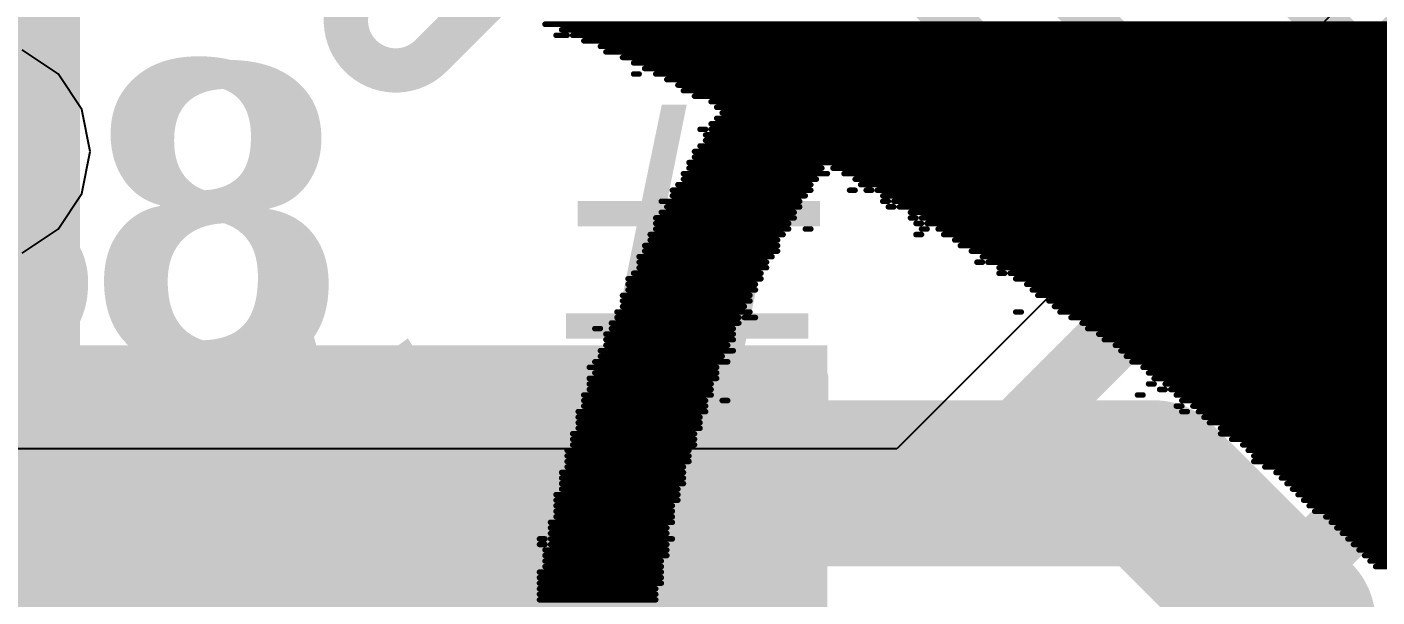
# Model space of a CAD drawing. Header units: millimetres. Extents: x -0.71 to 2.98, y -0.65 to 2.9.
# Drawn here: x 0.9825 to 1.2262, y 1.2975 to 1.4005 of the extents above; entities that cross this region are included whole.
import ezdxf

# ---------------------------------------------------------------- set-up
doc = ezdxf.new("R2010")
doc.units = ezdxf.units.MM
doc.header["$MEASUREMENT"] = 0
for name, color, linetype in [('BottomLayer', 5, 'Continuous'), ('BottomOverlay', 54, 'Continuous'), ('Mechanical2', 216, 'Continuous'), ('TopLayer', 1, 'Continuous'), ('TopOverlay', 2, 'Continuous'), ('TopPaste', 8, 'Continuous'), ('TopSolder', 216, 'Continuous')]:
    doc.layers.add(name, color=color, linetype=linetype)
doc.styles.add('Arial', font='', dxfattribs={"height": 0.2})
doc.styles.get('Arial').set_extended_font_data('Arial')

# ---------------------------------------------------------------- blocks, each defined once
blk = doc.blocks.new('SOLDER_BRIDGE_239')
at = {"layer": 'TopLayer'}
for points in [[(-0.045, -0.0175), (-0.045, 0.0175), (-0.015, 0.0175), (-0.015, -0.0175)], [(0.015, -0.0175), (0.015, 0.0175), (0.045, 0.0175), (0.045, -0.0175)]]:
    blk.add_hatch(color=1, dxfattribs=at).paths.add_polyline_path(points)
at = {"layer": 'TopPaste'}
for points in [[(-0.045, -0.0175), (-0.045, 0.0175), (-0.015, 0.0175), (-0.015, -0.0175)], [(0.015, -0.0175), (0.015, 0.0175), (0.045, 0.0175), (0.045, -0.0175)]]:
    blk.add_hatch(color=8, dxfattribs=at).paths.add_polyline_path(points)
at = {"layer": 'TopSolder'}
for points in [[(-0.049, -0.0215), (-0.049, 0.0215), (-0.011, 0.0215), (-0.011, -0.0215)], [(0.011, -0.0215), (0.011, 0.0215), (0.049, 0.0215), (0.049, -0.0215)]]:
    blk.add_hatch(color=216, dxfattribs=at).paths.add_polyline_path(points)
at = {"layer": 'TopOverlay', "const_width": 0.005}
for points in [[(-0.05, 0.022), (-0.05, -0.022)], [(0.05, 0.022), (-0.05, 0.022)], [(0.05, 0.022), (0.05, -0.022)], [(0.05, -0.022), (-0.05, -0.022)]]:
    blk.add_lwpolyline(points, dxfattribs=at)
at = {"layer": 'TopOverlay', "const_width": 0.0025}
for points in [[(-0.05125, 0.022, 1), (-0.04875, 0.022, 1)], [(-0.05125, 0.022, 1), (-0.04875, 0.022, 1)], [(0.04875, 0.022, 1), (0.05125, 0.022, 1)], [(0.04875, 0.022, 1), (0.05125, 0.022, 1)], [(-0.05125, -0.022, 1), (-0.04875, -0.022, 1)], [(-0.05125, -0.022, 1), (-0.04875, -0.022, 1)], [(0.04875, -0.022, 1), (0.05125, -0.022, 1)], [(0.04875, -0.022, 1), (0.05125, -0.022, 1)]]:
    blk.add_lwpolyline(points, format="xyb", close=True, dxfattribs=at)
at = {"layer": 'TopOverlay'}
blk.add_text('SB8', height=0.055, rotation=-180, dxfattribs=at).set_placement((0.05063, -0.02133))
blk = doc.blocks.new('CAP_0603_324')
at = {"layer": 'TopLayer'}
for points in [[(-0.015, 0.0175), (-0.015, -0.0175), (-0.045, -0.0175), (-0.045, 0.0175)], [(0.045, 0.0175), (0.045, -0.0175), (0.015, -0.0175), (0.015, 0.0175)]]:
    blk.add_hatch(color=1, dxfattribs=at).paths.add_polyline_path(points)
at = {"layer": 'TopPaste'}
for points in [[(-0.015, 0.0175), (-0.015, -0.0175), (-0.045, -0.0175), (-0.045, 0.0175)], [(0.045, 0.0175), (0.045, -0.0175), (0.015, -0.0175), (0.015, 0.0175)]]:
    blk.add_hatch(color=8, dxfattribs=at).paths.add_polyline_path(points)
at = {"layer": 'TopSolder'}
for points in [[(-0.01264, 0.01986), (-0.01264, -0.01986), (-0.04736, -0.01986), (-0.04736, 0.01986)], [(0.04736, 0.01986), (0.04736, -0.01986), (0.01264, -0.01986), (0.01264, 0.01986)]]:
    blk.add_hatch(color=216, dxfattribs=at).paths.add_polyline_path(points)
at = {"layer": 'TopOverlay', "const_width": 0.005}
for points in [[(-0.049, -0.021), (-0.049, 0.021)], [(-0.018, 0.021), (-0.049, 0.021)], [(0.049, 0.021), (0.018, 0.021)], [(0.049, -0.021), (0.049, 0.021)], [(-0.018, -0.021), (-0.049, -0.021)], [(0.049, -0.021), (0.018, -0.021)]]:
    blk.add_lwpolyline(points, dxfattribs=at)
at = {"layer": 'TopOverlay', "const_width": 0.0025}
for points in [[(-0.05025, 0.021, 1), (-0.04775, 0.021, 1)], [(-0.05025, 0.021, 1), (-0.04775, 0.021, 1)], [(-0.01925, 0.021, 1), (-0.01675, 0.021, 1)], [(0.01675, 0.021, 1), (0.01925, 0.021, 1)], [(0.04775, 0.021, 1), (0.05025, 0.021, 1)], [(0.04775, 0.021, 1), (0.05025, 0.021, 1)], [(-0.05025, -0.021, 1), (-0.04775, -0.021, 1)], [(-0.05025, -0.021, 1), (-0.04775, -0.021, 1)], [(-0.01925, -0.021, 1), (-0.01675, -0.021, 1)], [(0.01675, -0.021, 1), (0.01925, -0.021, 1)], [(0.04775, -0.021, 1), (0.05025, -0.021, 1)], [(0.04775, -0.021, 1), (0.05025, -0.021, 1)]]:
    blk.add_lwpolyline(points, format="xyb", close=True, dxfattribs=at)
blk = doc.blocks.new('CAP_0402_326')
at = {"layer": 'TopLayer'}
for points in [[(-0.0275, -0.0125), (-0.0275, 0.0125), (-0.0095, 0.0125), (-0.0095, -0.0125)], [(0.0095, -0.0125), (0.0095, 0.0125), (0.0275, 0.0125), (0.0275, -0.0125)]]:
    blk.add_hatch(color=1, dxfattribs=at).paths.add_polyline_path(points)
at = {"layer": 'TopPaste'}
for points in [[(-0.0275, -0.0125), (-0.0275, 0.0125), (-0.0095, 0.0125), (-0.0095, -0.0125)], [(0.0095, -0.0125), (0.0095, 0.0125), (0.0275, 0.0125), (0.0275, -0.0125)]]:
    blk.add_hatch(color=8, dxfattribs=at).paths.add_polyline_path(points)
at = {"layer": 'TopSolder'}
for points in [[(-0.02986, -0.01486), (-0.02986, 0.01486), (-0.00714, 0.01486), (-0.00714, -0.01486)], [(0.00714, -0.01486), (0.00714, 0.01486), (0.02986, 0.01486), (0.02986, -0.01486)]]:
    blk.add_hatch(color=216, dxfattribs=at).paths.add_polyline_path(points)
at = {"layer": 'TopOverlay', "const_width": 0.005}
for points in [[(-0.031, -0.016), (-0.031, 0.016)], [(-0.011, 0.016), (-0.031, 0.016)], [(0.031, 0.016), (0.011, 0.016)], [(0.031, -0.016), (0.031, 0.016)], [(-0.011, -0.016), (-0.031, -0.016)], [(0.031, -0.016), (0.011, -0.016)]]:
    blk.add_lwpolyline(points, dxfattribs=at)
at = {"layer": 'TopOverlay', "const_width": 0.0025}
for points in [[(-0.03225, 0.016, 1), (-0.02975, 0.016, 1)], [(-0.03225, 0.016, 1), (-0.02975, 0.016, 1)], [(-0.01225, 0.016, 1), (-0.00975, 0.016, 1)], [(0.00975, 0.016, 1), (0.01225, 0.016, 1)], [(0.02975, 0.016, 1), (0.03225, 0.016, 1)], [(0.02975, 0.016, 1), (0.03225, 0.016, 1)], [(-0.03225, -0.016, 1), (-0.02975, -0.016, 1)], [(-0.03225, -0.016, 1), (-0.02975, -0.016, 1)], [(-0.01225, -0.016, 1), (-0.00975, -0.016, 1)], [(0.00975, -0.016, 1), (0.01225, -0.016, 1)], [(0.02975, -0.016, 1), (0.03225, -0.016, 1)], [(0.02975, -0.016, 1), (0.03225, -0.016, 1)]]:
    blk.add_lwpolyline(points, format="xyb", close=True, dxfattribs=at)

msp = doc.modelspace()

# ---------------------------------------------------------------- hatches: boundary and pattern name
at = {"layer": 'BottomLayer'}
h = msp.add_hatch(color=5, dxfattribs=at)
edge = h.paths.add_edge_path()
edge.add_arc((0.974, 1.378), 0.01181, 0, 360)
at = {"layer": 'TopLayer'}
for points in [[(0.956, 1.294), (0.992, 1.294), (0.992, 1.499), (0.956, 1.499)], [(0.96, 1.294), (1.127, 1.294), (1.127, 1.343), (0.96, 1.343)]]:
    msp.add_hatch(color=1, dxfattribs=at).paths.add_polyline_path(points)
h = msp.add_hatch(color=1, dxfattribs=at)
edge = h.paths.add_edge_path()
edge.add_arc((0.974, 1.378), 0.01181, 0, 360)

# ---------------------------------------------------------------- linework, layer by layer
at = {"layer": 'BottomLayer'}
for p, q in [((1.4558, 1.64055), (1.13951, 1.32425)), ((0.98806, 1.39206), (0.98161, 1.39637)), ((0.99237, 1.38561), (0.98806, 1.39206)), ((0.99388, 1.378), (0.99237, 1.38561)), ((0.99237, 1.37039), (0.99388, 1.378)), ((0.98806, 1.36394), (0.99237, 1.37039)), ((0.98161, 1.35963), (0.98806, 1.36394)), ((1.13951, 1.32425), (0.81009, 1.32425))]:
    msp.add_line(p, q, dxfattribs=at)
for points, const_width in [([(1.145, 1.311), (1.69251, 1.85851)], 0.012), ([(1.169, 1.259), (1.72292, 1.81292)], 0.012), ([(0.894, 1.378), (0.974, 1.378)], 0.025), ([(0.8046, 1.311), (1.145, 1.311)], 0.012)]:
    msp.add_lwpolyline(points, dxfattribs=dict(at, const_width=const_width))
for points, const_width in [([(0.96775, 1.378, 1), (0.98025, 1.378, 1)], 0.0125), ([(1.142, 1.311, 1), (1.148, 1.311, 1)], 0.006), ([(1.142, 1.311, 1), (1.148, 1.311, 1)], 0.006)]:
    msp.add_lwpolyline(points, format="xyb", close=True, dxfattribs=dict(at, const_width=const_width))
at = {"layer": 'BottomOverlay', "const_width": 0.001}
for points in [[(1.076, 1.401), (1.24, 1.401)], [(1.078, 1.399), (1.08, 1.399)], [(1.079, 1.4), (1.241, 1.4)], [(1.081, 1.399), (1.242, 1.399)], [(1.083, 1.398), (1.243, 1.398)], [(1.086, 1.397), (1.245, 1.397)], [(1.087, 1.396), (1.246, 1.396)], [(1.09, 1.395), (1.248, 1.395)], [(1.092, 1.394), (1.248, 1.394)], [(1.092, 1.392), (1.093, 1.392)], [(1.094, 1.393), (1.25, 1.393)], [(1.096, 1.392), (1.25, 1.392)], [(1.098, 1.391), (1.252, 1.391)], [(1.1, 1.39), (1.252, 1.39)], [(1.101, 1.389), (1.254, 1.389)], [(1.103, 1.388), (1.255, 1.388)], [(1.106, 1.387), (1.256, 1.387)], [(1.107, 1.386), (1.257, 1.386)], [(1.108, 1.385), (1.258, 1.385)], [(1.104, 1.382), (1.105, 1.382)], [(1.106, 1.383), (1.26, 1.383)], [(1.106, 1.382), (1.261, 1.382)], [(1.107, 1.384), (1.259, 1.384)], [(1.105, 1.381), (1.263, 1.381)], [(1.105, 1.38), (1.264, 1.38)], [(1.103, 1.378), (1.266, 1.378)], [(1.103, 1.377), (1.267, 1.377)], [(1.104, 1.379), (1.265, 1.379)], [(1.102, 1.376), (1.268, 1.376)], [(1.102, 1.375), (1.126, 1.375)], [(1.128, 1.375), (1.269, 1.375)], [(1.101, 1.374), (1.127, 1.374)], [(1.101, 1.373), (1.125, 1.373)], [(1.13, 1.374), (1.27, 1.374)], [(1.132, 1.373), (1.271, 1.373)], [(1.099, 1.371), (1.124, 1.371)], [(1.099, 1.37), (1.123, 1.37)], [(1.1, 1.372), (1.124, 1.372)], [(1.131, 1.371), (1.132, 1.371)], [(1.133, 1.372), (1.272, 1.372)], [(1.134, 1.371), (1.135, 1.371)], [(1.136, 1.371), (1.273, 1.371)], [(1.137, 1.37), (1.274, 1.37)], [(1.097, 1.369), (1.122, 1.369)], [(1.098, 1.368), (1.122, 1.368)], [(1.137, 1.369), (1.138, 1.369)], [(1.138, 1.368), (1.139, 1.368)], [(1.139, 1.369), (1.275, 1.369)], [(1.14, 1.368), (1.276, 1.368)], [(1.096, 1.366), (1.121, 1.366)], [(1.096, 1.365), (1.12, 1.365)], [(1.097, 1.367), (1.121, 1.367)], [(1.142, 1.367), (1.278, 1.367)], [(1.142, 1.366), (1.143, 1.366)], [(1.143, 1.365), (1.144, 1.365)], [(1.144, 1.366), (1.279, 1.366)], [(1.145, 1.365), (1.279, 1.365)], [(1.095, 1.363), (1.119, 1.363)], [(1.096, 1.364), (1.12, 1.364)], [(1.123, 1.364), (1.124, 1.364)], [(1.143, 1.363), (1.144, 1.363)], [(1.144, 1.364), (1.145, 1.364)], [(1.147, 1.364), (1.28, 1.364)], [(1.148, 1.363), (1.282, 1.363)], [(1.094, 1.361), (1.118, 1.361)], [(1.094, 1.36), (1.118, 1.36)], [(1.095, 1.362), (1.118, 1.362)], [(1.15, 1.362), (1.283, 1.362)], [(1.151, 1.361), (1.284, 1.361)], [(1.153, 1.36), (1.285, 1.36)], [(1.093, 1.359), (1.117, 1.359)], [(1.093, 1.358), (1.116, 1.358)], [(1.154, 1.358), (1.155, 1.358)], [(1.155, 1.359), (1.286, 1.359)], [(1.156, 1.358), (1.287, 1.358)], [(1.092, 1.356), (1.115, 1.356)], [(1.093, 1.357), (1.116, 1.357)], [(1.158, 1.357), (1.288, 1.357)], [(1.158, 1.356), (1.159, 1.356)], [(1.16, 1.356), (1.289, 1.356)], [(1.091, 1.355), (1.115, 1.355)], [(1.091, 1.354), (1.114, 1.354)], [(1.091, 1.353), (1.114, 1.353)], [(1.161, 1.355), (1.29, 1.355)], [(1.163, 1.354), (1.291, 1.354)], [(1.164, 1.353), (1.293, 1.353)], [(1.09, 1.352), (1.113, 1.352)], [(1.09, 1.351), (1.113, 1.351)], [(1.165, 1.352), (1.293, 1.352)], [(1.167, 1.351), (1.294, 1.351)], [(1.089, 1.349), (1.113, 1.349)], [(1.089, 1.348), (1.111, 1.348)], [(1.09, 1.35), (1.112, 1.35)], [(1.112, 1.348), (1.114, 1.348)], [(1.161, 1.349), (1.162, 1.349)], [(1.168, 1.35), (1.295, 1.35)], [(1.169, 1.349), (1.296, 1.349)], [(1.171, 1.348), (1.297, 1.348)], [(1.085, 1.346), (1.086, 1.346)], [(1.088, 1.347), (1.111, 1.347)], [(1.088, 1.346), (1.11, 1.346)], [(1.173, 1.347), (1.298, 1.347)], [(1.174, 1.346), (1.3, 1.346)], [(1.087, 1.345), (1.11, 1.345)], [(1.087, 1.344), (1.11, 1.344)], [(1.087, 1.343), (1.109, 1.343)], [(1.176, 1.345), (1.301, 1.345)], [(1.177, 1.344), (1.301, 1.344)], [(1.179, 1.343), (1.302, 1.343)], [(1.086, 1.342), (1.11, 1.342)], [(1.086, 1.341), (1.108, 1.341)], [(1.18, 1.342), (1.303, 1.342)], [(1.181, 1.341), (1.305, 1.341)], [(1.084, 1.339), (1.107, 1.339)], [(1.085, 1.34), (1.109, 1.34)], [(1.085, 1.338), (1.107, 1.338)], [(1.182, 1.34), (1.307, 1.34)], [(1.184, 1.339), (1.307, 1.339)], [(1.185, 1.338), (1.308, 1.338)], [(1.084, 1.337), (1.107, 1.337)], [(1.084, 1.336), (1.106, 1.336)], [(1.185, 1.336), (1.186, 1.336)], [(1.186, 1.337), (1.309, 1.337)], [(1.188, 1.336), (1.31, 1.336)], [(1.083, 1.334), (1.106, 1.334)], [(1.084, 1.335), (1.106, 1.335)], [(1.183, 1.334), (1.184, 1.334)], [(1.187, 1.335), (1.188, 1.335)], [(1.189, 1.335), (1.312, 1.335)], [(1.19, 1.334), (1.313, 1.334)], [(1.082, 1.331), (1.105, 1.331)], [(1.083, 1.333), (1.105, 1.333)], [(1.083, 1.332), (1.105, 1.332)], [(1.108, 1.333), (1.109, 1.333)], [(1.19, 1.332), (1.191, 1.332)], [(1.191, 1.333), (1.313, 1.333)], [(1.191, 1.331), (1.192, 1.331)], [(1.193, 1.332), (1.313, 1.332)], [(1.194, 1.331), (1.314, 1.331)], [(1.082, 1.33), (1.104, 1.33)], [(1.082, 1.329), (1.104, 1.329)], [(1.195, 1.33), (1.315, 1.33)], [(1.196, 1.329), (1.317, 1.329)], [(1.081, 1.327), (1.103, 1.327)], [(1.081, 1.326), (1.103, 1.326)], [(1.082, 1.328), (1.104, 1.328)], [(1.198, 1.328), (1.318, 1.328)], [(1.198, 1.327), (1.318, 1.327)], [(1.2, 1.326), (1.319, 1.326)], [(1.08, 1.324), (1.102, 1.324)], [(1.081, 1.325), (1.103, 1.325)], [(1.202, 1.325), (1.32, 1.325)], [(1.203, 1.324), (1.322, 1.324)], [(1.08, 1.323), (1.102, 1.323)], [(1.08, 1.322), (1.102, 1.322)], [(1.08, 1.321), (1.101, 1.321)], [(1.204, 1.323), (1.322, 1.323)], [(1.204, 1.322), (1.323, 1.322)], [(1.206, 1.321), (1.324, 1.321)], [(1.079, 1.32), (1.101, 1.32)], [(1.079, 1.319), (1.101, 1.319)], [(1.208, 1.32), (1.325, 1.32)], [(1.209, 1.319), (1.326, 1.319)], [(1.078, 1.316), (1.1, 1.316)], [(1.079, 1.318), (1.101, 1.318)], [(1.079, 1.317), (1.1, 1.317)], [(1.21, 1.318), (1.327, 1.318)], [(1.211, 1.317), (1.328, 1.317)], [(1.212, 1.316), (1.33, 1.316)], [(1.078, 1.315), (1.1, 1.315)], [(1.078, 1.314), (1.099, 1.314)], [(1.213, 1.315), (1.33, 1.315)], [(1.214, 1.314), (1.33, 1.314)], [(1.078, 1.313), (1.099, 1.313)], [(1.078, 1.312), (1.099, 1.312)], [(1.215, 1.313), (1.331, 1.313)], [(1.217, 1.312), (1.332, 1.312)], [(1.077, 1.311), (1.099, 1.311)], [(1.077, 1.31), (1.098, 1.31)], [(1.077, 1.309), (1.098, 1.309)], [(1.218, 1.311), (1.333, 1.311)], [(1.219, 1.31), (1.334, 1.31)], [(1.22, 1.309), (1.336, 1.309)], [(1.075, 1.308), (1.076, 1.308)], [(1.075, 1.307), (1.076, 1.307)], [(1.077, 1.308), (1.099, 1.308)], [(1.077, 1.307), (1.098, 1.307)], [(1.221, 1.308), (1.337, 1.308)], [(1.222, 1.307), (1.337, 1.307)], [(1.076, 1.306), (1.098, 1.306)], [(1.076, 1.305), (1.098, 1.305)], [(1.076, 1.304), (1.097, 1.304)], [(1.223, 1.306), (1.338, 1.306)], [(1.224, 1.305), (1.338, 1.305)], [(1.225, 1.304), (1.339, 1.304)], [(1.075, 1.302), (1.097, 1.302)], [(1.076, 1.303), (1.097, 1.303)], [(1.226, 1.303), (1.34, 1.303)], [(1.075, 1.301), (1.097, 1.301)], [(1.075, 1.3), (1.097, 1.3)], [(1.075, 1.299), (1.096, 1.299)], [(1.075, 1.298), (1.096, 1.298)], [(1.075, 1.297), (1.096, 1.297)]]:
    msp.add_lwpolyline(points, dxfattribs=at)
at = {"layer": 'BottomOverlay', "const_width": 0.0005}
for points in [[(1.07575, 1.401, 1), (1.07625, 1.401, 1)], [(1.07775, 1.399, 1), (1.07825, 1.399, 1)], [(1.07875, 1.4, 1), (1.07925, 1.4, 1)], [(1.07975, 1.399, 1), (1.08025, 1.399, 1)], [(1.08075, 1.399, 1), (1.08125, 1.399, 1)], [(1.08275, 1.398, 1), (1.08325, 1.398, 1)], [(1.08575, 1.397, 1), (1.08625, 1.397, 1)], [(1.08675, 1.396, 1), (1.08725, 1.396, 1)], [(1.08975, 1.395, 1), (1.09025, 1.395, 1)], [(1.09175, 1.394, 1), (1.09225, 1.394, 1)], [(1.09175, 1.392, 1), (1.09225, 1.392, 1)], [(1.09275, 1.392, 1), (1.09325, 1.392, 1)], [(1.09375, 1.393, 1), (1.09425, 1.393, 1)], [(1.09575, 1.392, 1), (1.09625, 1.392, 1)], [(1.09775, 1.391, 1), (1.09825, 1.391, 1)], [(1.09975, 1.39, 1), (1.10025, 1.39, 1)], [(1.10075, 1.389, 1), (1.10125, 1.389, 1)], [(1.10275, 1.388, 1), (1.10325, 1.388, 1)], [(1.10575, 1.387, 1), (1.10625, 1.387, 1)], [(1.10675, 1.386, 1), (1.10725, 1.386, 1)], [(1.10775, 1.385, 1), (1.10825, 1.385, 1)], [(1.10375, 1.382, 1), (1.10425, 1.382, 1)], [(1.10475, 1.382, 1), (1.10525, 1.382, 1)], [(1.10575, 1.383, 1), (1.10625, 1.383, 1)], [(1.10575, 1.382, 1), (1.10625, 1.382, 1)], [(1.10675, 1.384, 1), (1.10725, 1.384, 1)], [(1.10475, 1.381, 1), (1.10525, 1.381, 1)], [(1.10475, 1.38, 1), (1.10525, 1.38, 1)], [(1.10275, 1.378, 1), (1.10325, 1.378, 1)], [(1.10275, 1.377, 1), (1.10325, 1.377, 1)], [(1.10375, 1.379, 1), (1.10425, 1.379, 1)], [(1.10175, 1.376, 1), (1.10225, 1.376, 1)], [(1.10175, 1.375, 1), (1.10225, 1.375, 1)], [(1.12575, 1.375, 1), (1.12625, 1.375, 1)], [(1.12775, 1.375, 1), (1.12825, 1.375, 1)], [(1.10075, 1.374, 1), (1.10125, 1.374, 1)], [(1.10075, 1.373, 1), (1.10125, 1.373, 1)], [(1.12475, 1.373, 1), (1.12525, 1.373, 1)], [(1.12675, 1.374, 1), (1.12725, 1.374, 1)], [(1.12975, 1.374, 1), (1.13025, 1.374, 1)], [(1.13175, 1.373, 1), (1.13225, 1.373, 1)], [(1.09875, 1.371, 1), (1.09925, 1.371, 1)], [(1.09875, 1.37, 1), (1.09925, 1.37, 1)], [(1.09975, 1.372, 1), (1.10025, 1.372, 1)], [(1.12275, 1.37, 1), (1.12325, 1.37, 1)], [(1.12375, 1.372, 1), (1.12425, 1.372, 1)], [(1.12375, 1.371, 1), (1.12425, 1.371, 1)], [(1.13075, 1.371, 1), (1.13125, 1.371, 1)], [(1.13175, 1.371, 1), (1.13225, 1.371, 1)], [(1.13275, 1.372, 1), (1.13325, 1.372, 1)], [(1.13375, 1.371, 1), (1.13425, 1.371, 1)], [(1.13475, 1.371, 1), (1.13525, 1.371, 1)], [(1.13575, 1.371, 1), (1.13625, 1.371, 1)], [(1.13675, 1.37, 1), (1.13725, 1.37, 1)], [(1.09675, 1.369, 1), (1.09725, 1.369, 1)], [(1.09775, 1.368, 1), (1.09825, 1.368, 1)], [(1.12175, 1.369, 1), (1.12225, 1.369, 1)], [(1.12175, 1.368, 1), (1.12225, 1.368, 1)], [(1.13675, 1.369, 1), (1.13725, 1.369, 1)], [(1.13775, 1.369, 1), (1.13825, 1.369, 1)], [(1.13775, 1.368, 1), (1.13825, 1.368, 1)], [(1.13875, 1.369, 1), (1.13925, 1.369, 1)], [(1.13875, 1.368, 1), (1.13925, 1.368, 1)], [(1.13975, 1.368, 1), (1.14025, 1.368, 1)], [(1.09575, 1.366, 1), (1.09625, 1.366, 1)], [(1.09575, 1.365, 1), (1.09625, 1.365, 1)], [(1.09675, 1.367, 1), (1.09725, 1.367, 1)], [(1.11975, 1.365, 1), (1.12025, 1.365, 1)], [(1.12075, 1.367, 1), (1.12125, 1.367, 1)], [(1.12075, 1.366, 1), (1.12125, 1.366, 1)], [(1.14175, 1.367, 1), (1.14225, 1.367, 1)], [(1.14175, 1.366, 1), (1.14225, 1.366, 1)], [(1.14275, 1.366, 1), (1.14325, 1.366, 1)], [(1.14275, 1.365, 1), (1.14325, 1.365, 1)], [(1.14375, 1.366, 1), (1.14425, 1.366, 1)], [(1.14375, 1.365, 1), (1.14425, 1.365, 1)], [(1.14475, 1.365, 1), (1.14525, 1.365, 1)], [(1.09475, 1.363, 1), (1.09525, 1.363, 1)], [(1.09575, 1.364, 1), (1.09625, 1.364, 1)], [(1.11875, 1.363, 1), (1.11925, 1.363, 1)], [(1.11975, 1.364, 1), (1.12025, 1.364, 1)], [(1.12275, 1.364, 1), (1.12325, 1.364, 1)], [(1.12375, 1.364, 1), (1.12425, 1.364, 1)], [(1.14275, 1.363, 1), (1.14325, 1.363, 1)], [(1.14375, 1.364, 1), (1.14425, 1.364, 1)], [(1.14375, 1.363, 1), (1.14425, 1.363, 1)], [(1.14475, 1.364, 1), (1.14525, 1.364, 1)], [(1.14675, 1.364, 1), (1.14725, 1.364, 1)], [(1.14775, 1.363, 1), (1.14825, 1.363, 1)], [(1.09375, 1.361, 1), (1.09425, 1.361, 1)], [(1.09375, 1.36, 1), (1.09425, 1.36, 1)], [(1.09475, 1.362, 1), (1.09525, 1.362, 1)], [(1.11775, 1.362, 1), (1.11825, 1.362, 1)], [(1.11775, 1.361, 1), (1.11825, 1.361, 1)], [(1.11775, 1.36, 1), (1.11825, 1.36, 1)], [(1.14975, 1.362, 1), (1.15025, 1.362, 1)], [(1.15075, 1.361, 1), (1.15125, 1.361, 1)], [(1.15275, 1.36, 1), (1.15325, 1.36, 1)], [(1.09275, 1.359, 1), (1.09325, 1.359, 1)], [(1.09275, 1.358, 1), (1.09325, 1.358, 1)], [(1.11575, 1.358, 1), (1.11625, 1.358, 1)], [(1.11675, 1.359, 1), (1.11725, 1.359, 1)], [(1.15375, 1.358, 1), (1.15425, 1.358, 1)], [(1.15475, 1.359, 1), (1.15525, 1.359, 1)], [(1.15475, 1.358, 1), (1.15525, 1.358, 1)], [(1.15575, 1.358, 1), (1.15625, 1.358, 1)], [(1.09175, 1.356, 1), (1.09225, 1.356, 1)], [(1.09275, 1.357, 1), (1.09325, 1.357, 1)], [(1.11475, 1.356, 1), (1.11525, 1.356, 1)], [(1.11575, 1.357, 1), (1.11625, 1.357, 1)], [(1.15775, 1.357, 1), (1.15825, 1.357, 1)], [(1.15775, 1.356, 1), (1.15825, 1.356, 1)], [(1.15875, 1.356, 1), (1.15925, 1.356, 1)], [(1.15975, 1.356, 1), (1.16025, 1.356, 1)], [(1.09075, 1.355, 1), (1.09125, 1.355, 1)], [(1.09075, 1.354, 1), (1.09125, 1.354, 1)], [(1.09075, 1.353, 1), (1.09125, 1.353, 1)], [(1.11375, 1.354, 1), (1.11425, 1.354, 1)], [(1.11375, 1.353, 1), (1.11425, 1.353, 1)], [(1.11475, 1.355, 1), (1.11525, 1.355, 1)], [(1.16075, 1.355, 1), (1.16125, 1.355, 1)], [(1.16275, 1.354, 1), (1.16325, 1.354, 1)], [(1.16375, 1.353, 1), (1.16425, 1.353, 1)], [(1.08975, 1.352, 1), (1.09025, 1.352, 1)], [(1.08975, 1.351, 1), (1.09025, 1.351, 1)], [(1.11275, 1.352, 1), (1.11325, 1.352, 1)], [(1.11275, 1.351, 1), (1.11325, 1.351, 1)], [(1.16475, 1.352, 1), (1.16525, 1.352, 1)], [(1.16675, 1.351, 1), (1.16725, 1.351, 1)], [(1.08875, 1.349, 1), (1.08925, 1.349, 1)], [(1.08875, 1.348, 1), (1.08925, 1.348, 1)], [(1.08975, 1.35, 1), (1.09025, 1.35, 1)], [(1.11075, 1.348, 1), (1.11125, 1.348, 1)], [(1.11175, 1.35, 1), (1.11225, 1.35, 1)], [(1.11175, 1.348, 1), (1.11225, 1.348, 1)], [(1.11275, 1.349, 1), (1.11325, 1.349, 1)], [(1.11375, 1.348, 1), (1.11425, 1.348, 1)], [(1.16075, 1.349, 1), (1.16125, 1.349, 1)], [(1.16175, 1.349, 1), (1.16225, 1.349, 1)], [(1.16775, 1.35, 1), (1.16825, 1.35, 1)], [(1.16875, 1.349, 1), (1.16925, 1.349, 1)], [(1.17075, 1.348, 1), (1.17125, 1.348, 1)], [(1.08475, 1.346, 1), (1.08525, 1.346, 1)], [(1.08575, 1.346, 1), (1.08625, 1.346, 1)], [(1.08775, 1.347, 1), (1.08825, 1.347, 1)], [(1.08775, 1.346, 1), (1.08825, 1.346, 1)], [(1.10975, 1.346, 1), (1.11025, 1.346, 1)], [(1.11075, 1.347, 1), (1.11125, 1.347, 1)], [(1.17275, 1.347, 1), (1.17325, 1.347, 1)], [(1.17375, 1.346, 1), (1.17425, 1.346, 1)], [(1.08675, 1.345, 1), (1.08725, 1.345, 1)], [(1.08675, 1.344, 1), (1.08725, 1.344, 1)], [(1.08675, 1.343, 1), (1.08725, 1.343, 1)], [(1.10875, 1.343, 1), (1.10925, 1.343, 1)], [(1.10975, 1.345, 1), (1.11025, 1.345, 1)], [(1.10975, 1.344, 1), (1.11025, 1.344, 1)], [(1.17575, 1.345, 1), (1.17625, 1.345, 1)], [(1.17675, 1.344, 1), (1.17725, 1.344, 1)], [(1.17875, 1.343, 1), (1.17925, 1.343, 1)], [(1.08575, 1.342, 1), (1.08625, 1.342, 1)], [(1.08575, 1.341, 1), (1.08625, 1.341, 1)], [(1.10775, 1.341, 1), (1.10825, 1.341, 1)], [(1.10975, 1.342, 1), (1.11025, 1.342, 1)], [(1.17975, 1.342, 1), (1.18025, 1.342, 1)], [(1.18075, 1.341, 1), (1.18125, 1.341, 1)], [(1.08375, 1.339, 1), (1.08425, 1.339, 1)], [(1.08475, 1.34, 1), (1.08525, 1.34, 1)], [(1.08475, 1.338, 1), (1.08525, 1.338, 1)], [(1.10675, 1.339, 1), (1.10725, 1.339, 1)], [(1.10675, 1.338, 1), (1.10725, 1.338, 1)], [(1.10875, 1.34, 1), (1.10925, 1.34, 1)], [(1.18175, 1.34, 1), (1.18225, 1.34, 1)], [(1.18375, 1.339, 1), (1.18425, 1.339, 1)], [(1.18475, 1.338, 1), (1.18525, 1.338, 1)], [(1.08375, 1.337, 1), (1.08425, 1.337, 1)], [(1.08375, 1.336, 1), (1.08425, 1.336, 1)], [(1.10575, 1.336, 1), (1.10625, 1.336, 1)], [(1.10675, 1.337, 1), (1.10725, 1.337, 1)], [(1.18475, 1.336, 1), (1.18525, 1.336, 1)], [(1.18575, 1.337, 1), (1.18625, 1.337, 1)], [(1.18575, 1.336, 1), (1.18625, 1.336, 1)], [(1.18775, 1.336, 1), (1.18825, 1.336, 1)], [(1.08275, 1.334, 1), (1.08325, 1.334, 1)], [(1.08375, 1.335, 1), (1.08425, 1.335, 1)], [(1.10575, 1.335, 1), (1.10625, 1.335, 1)], [(1.10575, 1.334, 1), (1.10625, 1.334, 1)], [(1.18275, 1.334, 1), (1.18325, 1.334, 1)], [(1.18375, 1.334, 1), (1.18425, 1.334, 1)], [(1.18675, 1.335, 1), (1.18725, 1.335, 1)], [(1.18775, 1.335, 1), (1.18825, 1.335, 1)], [(1.18875, 1.335, 1), (1.18925, 1.335, 1)], [(1.18975, 1.334, 1), (1.19025, 1.334, 1)], [(1.08175, 1.331, 1), (1.08225, 1.331, 1)], [(1.08275, 1.333, 1), (1.08325, 1.333, 1)], [(1.08275, 1.332, 1), (1.08325, 1.332, 1)], [(1.10475, 1.333, 1), (1.10525, 1.333, 1)], [(1.10475, 1.332, 1), (1.10525, 1.332, 1)], [(1.10475, 1.331, 1), (1.10525, 1.331, 1)], [(1.10775, 1.333, 1), (1.10825, 1.333, 1)], [(1.10875, 1.333, 1), (1.10925, 1.333, 1)], [(1.18975, 1.332, 1), (1.19025, 1.332, 1)], [(1.19075, 1.333, 1), (1.19125, 1.333, 1)], [(1.19075, 1.332, 1), (1.19125, 1.332, 1)], [(1.19075, 1.331, 1), (1.19125, 1.331, 1)], [(1.19175, 1.331, 1), (1.19225, 1.331, 1)], [(1.19275, 1.332, 1), (1.19325, 1.332, 1)], [(1.19375, 1.331, 1), (1.19425, 1.331, 1)], [(1.08175, 1.33, 1), (1.08225, 1.33, 1)], [(1.08175, 1.329, 1), (1.08225, 1.329, 1)], [(1.10375, 1.33, 1), (1.10425, 1.33, 1)], [(1.10375, 1.329, 1), (1.10425, 1.329, 1)], [(1.19475, 1.33, 1), (1.19525, 1.33, 1)], [(1.19575, 1.329, 1), (1.19625, 1.329, 1)], [(1.08075, 1.327, 1), (1.08125, 1.327, 1)], [(1.08075, 1.326, 1), (1.08125, 1.326, 1)], [(1.08175, 1.328, 1), (1.08225, 1.328, 1)], [(1.10275, 1.327, 1), (1.10325, 1.327, 1)], [(1.10275, 1.326, 1), (1.10325, 1.326, 1)], [(1.10375, 1.328, 1), (1.10425, 1.328, 1)], [(1.19775, 1.328, 1), (1.19825, 1.328, 1)], [(1.19775, 1.327, 1), (1.19825, 1.327, 1)], [(1.19975, 1.326, 1), (1.20025, 1.326, 1)], [(1.07975, 1.324, 1), (1.08025, 1.324, 1)], [(1.08075, 1.325, 1), (1.08125, 1.325, 1)], [(1.10175, 1.324, 1), (1.10225, 1.324, 1)], [(1.10275, 1.325, 1), (1.10325, 1.325, 1)], [(1.20175, 1.325, 1), (1.20225, 1.325, 1)], [(1.20275, 1.324, 1), (1.20325, 1.324, 1)], [(1.07975, 1.323, 1), (1.08025, 1.323, 1)], [(1.07975, 1.322, 1), (1.08025, 1.322, 1)], [(1.07975, 1.321, 1), (1.08025, 1.321, 1)], [(1.10075, 1.321, 1), (1.10125, 1.321, 1)], [(1.10175, 1.323, 1), (1.10225, 1.323, 1)], [(1.10175, 1.322, 1), (1.10225, 1.322, 1)], [(1.20375, 1.323, 1), (1.20425, 1.323, 1)], [(1.20375, 1.322, 1), (1.20425, 1.322, 1)], [(1.20575, 1.321, 1), (1.20625, 1.321, 1)], [(1.07875, 1.32, 1), (1.07925, 1.32, 1)], [(1.07875, 1.319, 1), (1.07925, 1.319, 1)], [(1.10075, 1.32, 1), (1.10125, 1.32, 1)], [(1.10075, 1.319, 1), (1.10125, 1.319, 1)], [(1.20775, 1.32, 1), (1.20825, 1.32, 1)], [(1.20875, 1.319, 1), (1.20925, 1.319, 1)], [(1.07775, 1.316, 1), (1.07825, 1.316, 1)], [(1.07875, 1.318, 1), (1.07925, 1.318, 1)], [(1.07875, 1.317, 1), (1.07925, 1.317, 1)], [(1.09975, 1.317, 1), (1.10025, 1.317, 1)], [(1.09975, 1.316, 1), (1.10025, 1.316, 1)], [(1.10075, 1.318, 1), (1.10125, 1.318, 1)], [(1.20975, 1.318, 1), (1.21025, 1.318, 1)], [(1.21075, 1.317, 1), (1.21125, 1.317, 1)], [(1.21175, 1.316, 1), (1.21225, 1.316, 1)], [(1.07775, 1.315, 1), (1.07825, 1.315, 1)], [(1.07775, 1.314, 1), (1.07825, 1.314, 1)], [(1.09875, 1.314, 1), (1.09925, 1.314, 1)], [(1.09975, 1.315, 1), (1.10025, 1.315, 1)], [(1.21275, 1.315, 1), (1.21325, 1.315, 1)], [(1.21375, 1.314, 1), (1.21425, 1.314, 1)], [(1.07775, 1.313, 1), (1.07825, 1.313, 1)], [(1.07775, 1.312, 1), (1.07825, 1.312, 1)], [(1.09875, 1.313, 1), (1.09925, 1.313, 1)], [(1.09875, 1.312, 1), (1.09925, 1.312, 1)], [(1.21475, 1.313, 1), (1.21525, 1.313, 1)], [(1.21675, 1.312, 1), (1.21725, 1.312, 1)], [(1.07675, 1.311, 1), (1.07725, 1.311, 1)], [(1.07675, 1.31, 1), (1.07725, 1.31, 1)], [(1.07675, 1.309, 1), (1.07725, 1.309, 1)], [(1.09775, 1.31, 1), (1.09825, 1.31, 1)], [(1.09775, 1.309, 1), (1.09825, 1.309, 1)], [(1.09875, 1.311, 1), (1.09925, 1.311, 1)], [(1.21775, 1.311, 1), (1.21825, 1.311, 1)], [(1.21875, 1.31, 1), (1.21925, 1.31, 1)], [(1.21975, 1.309, 1), (1.22025, 1.309, 1)], [(1.07475, 1.308, 1), (1.07525, 1.308, 1)], [(1.07475, 1.307, 1), (1.07525, 1.307, 1)], [(1.07575, 1.308, 1), (1.07625, 1.308, 1)], [(1.07575, 1.307, 1), (1.07625, 1.307, 1)], [(1.07675, 1.308, 1), (1.07725, 1.308, 1)], [(1.07675, 1.307, 1), (1.07725, 1.307, 1)], [(1.09775, 1.307, 1), (1.09825, 1.307, 1)], [(1.09875, 1.308, 1), (1.09925, 1.308, 1)], [(1.22075, 1.308, 1), (1.22125, 1.308, 1)], [(1.22175, 1.307, 1), (1.22225, 1.307, 1)], [(1.07575, 1.306, 1), (1.07625, 1.306, 1)], [(1.07575, 1.305, 1), (1.07625, 1.305, 1)], [(1.07575, 1.304, 1), (1.07625, 1.304, 1)], [(1.09675, 1.304, 1), (1.09725, 1.304, 1)], [(1.09775, 1.306, 1), (1.09825, 1.306, 1)], [(1.09775, 1.305, 1), (1.09825, 1.305, 1)], [(1.22275, 1.306, 1), (1.22325, 1.306, 1)], [(1.22375, 1.305, 1), (1.22425, 1.305, 1)], [(1.22475, 1.304, 1), (1.22525, 1.304, 1)], [(1.07475, 1.302, 1), (1.07525, 1.302, 1)], [(1.07575, 1.303, 1), (1.07625, 1.303, 1)], [(1.09675, 1.303, 1), (1.09725, 1.303, 1)], [(1.09675, 1.302, 1), (1.09725, 1.302, 1)], [(1.22575, 1.303, 1), (1.22625, 1.303, 1)], [(1.07475, 1.301, 1), (1.07525, 1.301, 1)], [(1.07475, 1.3, 1), (1.07525, 1.3, 1)], [(1.07475, 1.299, 1), (1.07525, 1.299, 1)], [(1.09575, 1.299, 1), (1.09625, 1.299, 1)], [(1.09675, 1.301, 1), (1.09725, 1.301, 1)], [(1.09675, 1.3, 1), (1.09725, 1.3, 1)], [(1.07475, 1.298, 1), (1.07525, 1.298, 1)], [(1.07475, 1.297, 1), (1.07525, 1.297, 1)], [(1.09575, 1.298, 1), (1.09625, 1.298, 1)], [(1.09575, 1.297, 1), (1.09625, 1.297, 1)]]:
    msp.add_lwpolyline(points, format="xyb", close=True, dxfattribs=at)
at = {"layer": 'Mechanical2', "const_width": 0.01}
msp.add_lwpolyline([(2.97335, 1.12706, 1), (-0.56996, 1.12706, 1)], format="xyb", close=True, dxfattribs=at)
at = {"layer": 'TopLayer'}
for points, const_width in [([(0.94446, 1.632), (1.29019, 1.28627)], 0.008), ([(1.10914, 1.50886), (1.387, 1.231)], 0.008), ([(1.0554, 1.39528), (1.0992, 1.43908)], 0.008), ([(1.13738, 1.41362), (1.2305, 1.3205)], 0.008), ([(1.04268, 1.39528), (1.04268, 1.39528)], 0.008), ([(1.10369, 1.31806), (1.18594, 1.31806)], 0.03), ([(1.18594, 1.31806), (1.211, 1.293)], 0.03), ([(1.211, 1.193), (1.211, 1.293)], 0.03)]:
    msp.add_lwpolyline(points, dxfattribs=dict(at, const_width=const_width))
at = {"layer": 'TopLayer', "const_width": 0.008}
for points in [[(1.04268, 1.39528, -0.414214), (1.04268, 1.40801)], [(1.0554, 1.39528, -0.414216), (1.04268, 1.39528)]]:
    msp.add_lwpolyline(points, format="xyb", dxfattribs=at)
at = {"layer": 'TopLayer'}
for points, const_width in [([(1.04068, 1.39528, 1), (1.04468, 1.39528, 1)], 0.004), ([(1.04068, 1.39528, 1), (1.04468, 1.39528, 1)], 0.004), ([(1.04068, 1.39528, 1), (1.04468, 1.39528, 1)], 0.004), ([(1.04068, 1.39528, 1), (1.04468, 1.39528, 1)], 0.004), ([(1.0534, 1.39528, 1), (1.0574, 1.39528, 1)], 0.004), ([(1.0534, 1.39528, 1), (1.0574, 1.39528, 1)], 0.004), ([(1.09619, 1.31806, 1), (1.11119, 1.31806, 1)], 0.015), ([(1.17844, 1.31806, 1), (1.19344, 1.31806, 1)], 0.015), ([(1.17844, 1.31806, 1), (1.19344, 1.31806, 1)], 0.015), ([(1.2035, 1.293, 1), (1.2185, 1.293, 1)], 0.015), ([(1.2035, 1.293, 1), (1.2185, 1.293, 1)], 0.015)]:
    msp.add_lwpolyline(points, format="xyb", close=True, dxfattribs=dict(at, const_width=const_width))

# ---------------------------------------------------------------- block references
for name, p, rotation in [('SOLDER_BRIDGE_239', (0.94569, 1.31806), 180), ('CAP_0603_324', (1.10369, 1.28806), 270), ('CAP_0402_326', (1.05469, 1.28806), 270)]:
    msp.add_blockref(name, p, dxfattribs=dict(rotation=rotation))

# ---------------------------------------------------------------- texts
at = {"layer": 'TopOverlay', "style": 'Arial'}
msp.add_text('SB8', height=0.055, dxfattribs=at).set_placement((0.89506, 1.33873))
msp.add_text('#', height=0.06, rotation=180, dxfattribs=at).set_placement((1.12602, 1.38646))
at = {"layer": 'TopOverlay', "style": 'Arial', "text_generation_flag": 2}
msp.add_text('*', height=0.08, rotation=90, dxfattribs=at).set_placement((1.09461, 1.35101))

doc.saveas('drawing.dxf')
